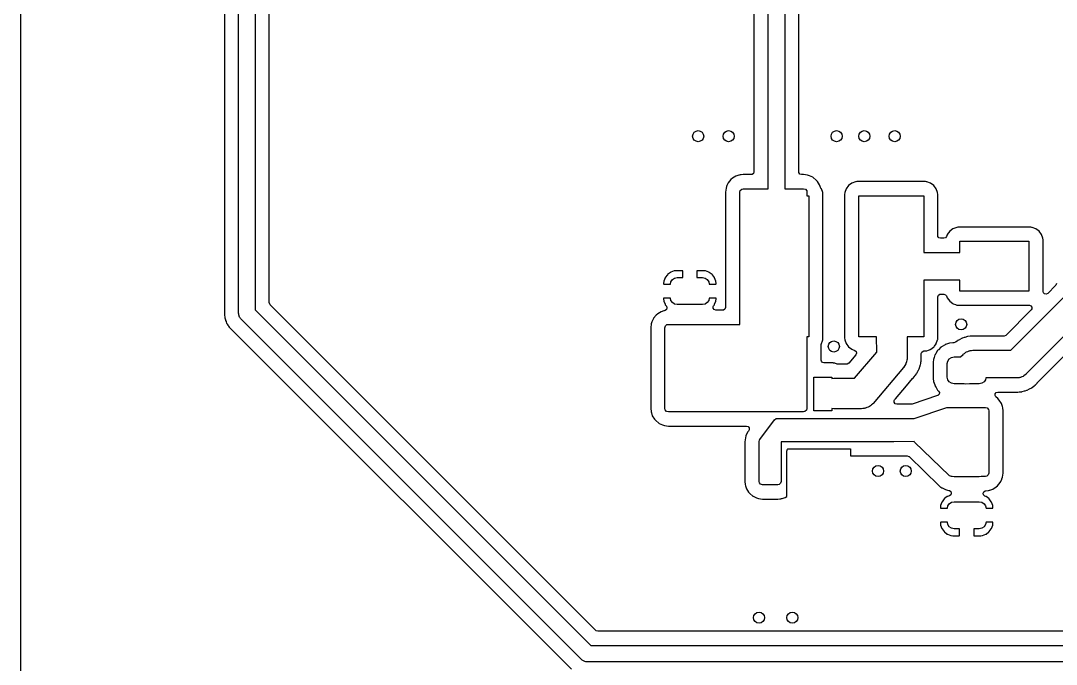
# Model space of a CAD drawing. Extents: x -0.18 to 2.18, y -0.18 to 2.58.
# Drawn here: x -0.176 to 1.297, y 0.745 to 1.66 of the extents above; entities that cross this region are included whole.
import ezdxf

# ---------------------------------------------------------------- set-up
doc = ezdxf.new("R2010")
doc.units = 0
doc.header["$MEASUREMENT"] = 0
doc.layers.add('BLACK', color=7, linetype='CONTINUOUS')

msp = doc.modelspace()

# ---------------------------------------------------------------- linework, layer by layer
at = {"layer": 'BLACK', "linetype": 'CONTINUOUS'}
for p, q in [((-0.176043, -0.172146), (-0.176043, 2.57215)), ((0.133858, 1.24409), (0.133858, 1.98969)), ((0.15748, 1.98969), (0.15748, 1.24899)), ((0.113839, 1.96629), (0.113839, 1.24445)), ((0.1775, 1.25889), (0.1775, 1.96629)), ((0.910433, 1.83861), (0.910433, 1.42126)), ((0.930453, 1.44537), (0.930453, 1.8287)), ((0.886811, 1.42126), (0.886811, 1.82485)), ((0.866791, 1.72374), (0.866791, 1.44537)), ((0.866791, 1.44537), (0.866047, 1.44308)), ((0.930644, 1.44417), (0.930453, 1.44537)), ((0.932059, 1.44222), (0.930644, 1.44417)), ((0.830121, 1.42966), (0.828399, 1.42589)), ((0.830237, 1.42991), (0.830121, 1.42966)), ((0.830121, 1.42966), (0.830121, 1.42966)), ((0.834005, 1.43426), (0.830237, 1.42991)), ((0.836118, 1.43609), (0.834005, 1.43426)), ((0.840958, 1.4392), (0.836118, 1.43609)), ((0.845059, 1.44057), (0.840958, 1.4392)), ((0.845885, 1.44075), (0.845059, 1.44057)), ((0.847019, 1.44099), (0.845885, 1.44075)), ((0.84712, 1.44101), (0.847019, 1.44099)), ((0.847019, 1.44099), (0.847019, 1.44099)), ((0.847223, 1.44103), (0.84712, 1.44101)), ((0.848528, 1.44117), (0.847223, 1.44103)), ((0.847223, 1.44103), (0.847223, 1.44103)), ((0.851417, 1.44148), (0.848528, 1.44117)), ((0.862894, 1.44148), (0.851417, 1.44148)), ((0.864098, 1.44167), (0.862894, 1.44148)), ((0.866047, 1.44308), (0.864098, 1.44167)), ((0.93435, 1.44148), (0.932059, 1.44222)), ((0.937228, 1.44148), (0.93435, 1.44148)), ((0.942924, 1.44066), (0.937228, 1.44148)), ((0.945605, 1.43987), (0.942924, 1.44066)), ((0.945732, 1.43981), (0.945605, 1.43987)), ((0.950586, 1.4376), (0.945732, 1.43981)), ((0.945732, 1.43981), (0.945732, 1.43981)), ((0.95084, 1.43748), (0.950586, 1.4376)), ((0.950586, 1.4376), (0.950586, 1.4376)), ((0.955188, 1.43371), (0.95084, 1.43748)), ((0.957019, 1.4316), (0.955188, 1.43371)), ((0.96013, 1.42676), (0.957019, 1.4316)), ((1.00604, 1.42916), (1.00145, 1.42572)), ((1.0114, 1.43117), (1.00604, 1.42916)), ((1.01165, 1.4312), (1.0114, 1.43117)), ((1.01306, 1.43135), (1.01165, 1.4312)), ((1.01165, 1.4312), (1.01165, 1.4312)), ((1.01385, 1.43144), (1.01306, 1.43135)), ((1.11016, 1.43144), (1.01385, 1.43144)), ((1.11095, 1.43135), (1.11016, 1.43144)), ((1.11237, 1.4312), (1.11095, 1.43135)), ((1.11261, 1.43117), (1.11237, 1.4312)), ((1.11237, 1.4312), (1.11237, 1.4312)), ((1.11798, 1.42916), (1.11261, 1.43117)), ((1.12257, 1.42572), (1.11798, 1.42916)), ((0.827059, 1.42199), (0.82624, 1.4163)), ((0.82624, 1.4163), (0.82624, 1.25246)), ((0.827847, 1.42468), (0.827059, 1.42199)), ((0.828399, 1.42589), (0.827847, 1.42468)), ((0.846457, 1.4163), (0.847244, 1.41898)), ((0.846457, 1.22835), (0.846457, 1.4163)), ((0.847244, 1.41898), (0.849357, 1.42081)), ((0.849357, 1.42081), (0.851417, 1.42126)), ((0.851417, 1.42126), (0.886811, 1.42126)), ((0.910433, 1.42126), (0.937228, 1.42126)), ((0.937228, 1.42126), (0.93991, 1.42047)), ((0.93991, 1.42047), (0.94174, 1.41836)), ((0.94174, 1.41836), (0.942189, 1.4163)), ((0.942189, 1.4163), (0.942189, 1.41142)), ((0.960476, 1.42572), (0.96013, 1.42676)), ((0.961308, 1.42322), (0.960476, 1.42572)), ((0.961888, 1.42211), (0.961308, 1.42322)), ((0.962456, 1.42135), (0.961888, 1.42211)), ((0.962623, 1.42113), (0.962456, 1.42135)), ((0.962456, 1.42135), (0.962456, 1.42135)), ((0.964636, 1.41576), (0.962623, 1.42113)), ((0.964902, 1.41331), (0.964636, 1.41576)), ((0.995994, 1.41576), (0.995728, 1.41331)), ((0.998007, 1.42113), (0.995994, 1.41576)), ((1.00145, 1.42572), (0.998007, 1.42113)), ((1.12601, 1.42113), (1.12257, 1.42572)), ((1.12802, 1.41576), (1.12601, 1.42113)), ((1.12829, 1.41331), (1.12802, 1.41576)), ((0.942189, 1.41142), (0.944882, 1.41142)), ((0.944882, 1.41142), (0.944882, 1.21063)), ((0.964902, 1.20873), (0.964902, 1.41331)), ((0.995728, 1.41331), (0.995728, 1.20873)), ((1.01575, 1.21063), (1.01575, 1.41142)), ((1.01575, 1.41142), (1.10827, 1.41142)), ((1.10827, 1.41142), (1.10827, 1.33071)), ((1.12829, 1.35463), (1.12829, 1.41331)), ((1.14161, 1.35591), (1.14062, 1.35326)), ((1.14171, 1.35617), (1.14161, 1.35591)), ((1.14515, 1.36076), (1.14171, 1.35617)), ((1.14974, 1.3642), (1.14515, 1.36076)), ((1.15511, 1.36621), (1.14974, 1.3642)), ((1.15535, 1.36624), (1.15511, 1.36621)), ((1.15677, 1.36639), (1.15535, 1.36624)), ((1.15535, 1.36624), (1.15535, 1.36624)), ((1.15755, 1.36648), (1.15677, 1.36639)), ((1.25977, 1.36648), (1.15755, 1.36648)), ((1.26056, 1.36639), (1.25977, 1.36648)), ((1.26197, 1.36624), (1.26056, 1.36639)), ((1.26222, 1.36621), (1.26197, 1.36624)), ((1.26197, 1.36624), (1.26197, 1.36624)), ((1.26759, 1.3642), (1.26222, 1.36621)), ((1.27218, 1.36076), (1.26759, 1.3642)), ((1.27561, 1.35617), (1.27218, 1.36076)), ((1.27763, 1.3508), (1.27561, 1.35617)), ((1.12848, 1.35342), (1.12829, 1.35463)), ((1.12989, 1.35147), (1.12848, 1.35342)), ((1.13219, 1.35073), (1.12989, 1.35147)), ((1.13697, 1.35073), (1.13219, 1.35073)), ((1.13912, 1.35137), (1.13697, 1.35073)), ((1.14062, 1.35326), (1.13912, 1.35137)), ((1.15945, 1.33071), (1.15945, 1.34646)), ((1.15945, 1.34646), (1.25787, 1.34646)), ((1.25787, 1.34646), (1.25787, 1.27559)), ((1.27789, 1.34835), (1.27763, 1.3508)), ((1.27789, 1.27505), (1.27789, 1.34835)), ((1.10827, 1.33071), (1.15945, 1.33071)), ((0.743575, 1.29885), (0.740568, 1.29484)), ((0.743964, 1.29924), (0.743575, 1.29885)), ((0.747975, 1.30225), (0.743964, 1.29924)), ((0.748457, 1.30251), (0.747975, 1.30225)), ((0.753182, 1.30428), (0.748457, 1.30251)), ((0.753654, 1.30439), (0.753182, 1.30428)), ((0.755683, 1.30461), (0.753654, 1.30439)), ((0.755893, 1.30463), (0.755683, 1.30461)), ((0.765266, 1.30463), (0.755893, 1.30463)), ((0.765428, 1.30451), (0.765266, 1.30463)), ((0.765591, 1.30401), (0.765428, 1.30451)), ((0.765591, 1.29478), (0.765591, 1.30401)), ((0.785708, 1.30446), (0.785591, 1.3043)), ((0.785591, 1.3043), (0.785591, 1.29478)), ((0.786208, 1.30463), (0.785708, 1.30446)), ((0.795288, 1.30463), (0.786208, 1.30463)), ((0.795498, 1.30461), (0.795288, 1.30463)), ((0.797527, 1.30439), (0.795498, 1.30461)), ((0.797999, 1.30428), (0.797527, 1.30439)), ((0.802724, 1.30251), (0.797999, 1.30428)), ((0.803206, 1.30225), (0.802724, 1.30251)), ((0.807218, 1.29924), (0.803206, 1.30225)), ((0.807607, 1.29885), (0.807218, 1.29924)), ((0.810613, 1.29484), (0.807607, 1.29885)), ((0.7382, 1.28713), (0.738189, 1.28692)), ((0.738189, 1.28692), (0.738189, 1.28621)), ((0.738189, 1.28621), (0.738351, 1.28571)), ((0.738421, 1.28916), (0.7382, 1.28713)), ((0.738351, 1.28571), (0.738514, 1.28559)), ((0.738533, 1.28963), (0.738421, 1.28916)), ((0.738514, 1.28559), (0.748112, 1.28559)), ((0.740304, 1.29436), (0.738533, 1.28963)), ((0.740568, 1.29484), (0.740304, 1.29436)), ((0.748112, 1.28559), (0.748762, 1.28886)), ((0.748762, 1.28886), (0.750842, 1.29197)), ((0.750842, 1.29197), (0.753956, 1.29405)), ((0.753956, 1.29405), (0.757628, 1.29478)), ((0.757628, 1.29478), (0.765591, 1.29478)), ((0.785591, 1.29478), (0.793553, 1.29478)), ((0.793553, 1.29478), (0.797226, 1.29405)), ((0.797226, 1.29405), (0.800339, 1.29197)), ((0.800339, 1.29197), (0.802419, 1.28886)), ((0.802419, 1.28886), (0.803069, 1.28559)), ((0.803069, 1.28559), (0.812375, 1.28559)), ((0.810877, 1.29436), (0.810613, 1.29484)), ((0.812648, 1.28963), (0.810877, 1.29436)), ((0.812375, 1.28559), (0.812874, 1.28575)), ((0.81276, 1.28916), (0.812648, 1.28963)), ((0.812981, 1.28713), (0.81276, 1.28916)), ((0.812874, 1.28575), (0.812992, 1.28592)), ((0.812992, 1.28692), (0.812981, 1.28713)), ((0.812992, 1.28592), (0.812992, 1.28692)), ((1.15945, 1.29134), (1.10827, 1.29134)), ((1.10827, 1.29134), (1.10827, 1.21063)), ((1.15945, 1.27559), (1.15945, 1.29134)), ((1.29577, 1.28351), (1.28455, 1.27229)), ((1.29617, 1.28398), (1.29577, 1.28351)), ((1.29691, 1.28627), (1.29617, 1.28398)), ((1.12829, 1.26742), (1.12903, 1.26971)), ((1.12829, 1.20873), (1.12829, 1.26742)), ((1.12903, 1.26971), (1.13098, 1.27113)), ((1.13098, 1.27113), (1.13219, 1.27132)), ((1.13219, 1.27132), (1.13697, 1.27132)), ((1.13697, 1.27132), (1.13926, 1.27057)), ((1.13926, 1.27057), (1.14062, 1.26879)), ((1.14062, 1.26879), (1.14171, 1.26588)), ((1.25787, 1.27559), (1.15945, 1.27559)), ((1.232, 1.19144), (1.31693, 1.27636)), ((1.27832, 1.27328), (1.27789, 1.27505)), ((1.28002, 1.27158), (1.27832, 1.27328)), ((1.2824, 1.2712), (1.28002, 1.27158)), ((1.28455, 1.27229), (1.2824, 1.2712)), ((0.177548, 1.25828), (0.1775, 1.25889)), ((0.178642, 1.25614), (0.177548, 1.25828)), ((0.641964, 0.792815), (0.178642, 1.25614)), ((0.738307, 1.26543), (0.738189, 1.26527)), ((0.738189, 1.26527), (0.738189, 1.26426)), ((0.738189, 1.26426), (0.7382, 1.26405)), ((0.7382, 1.26405), (0.738421, 1.26202)), ((0.738806, 1.26559), (0.738307, 1.26543)), ((0.738421, 1.26202), (0.738533, 1.26155)), ((0.738533, 1.26155), (0.740304, 1.25682)), ((0.748112, 1.26559), (0.738806, 1.26559)), ((0.740304, 1.25682), (0.740568, 1.25634)), ((0.740568, 1.25634), (0.742274, 1.25406)), ((0.742274, 1.25406), (0.743052, 1.25179)), ((0.748762, 1.26232), (0.748112, 1.26559)), ((0.750842, 1.25921), (0.748762, 1.26232)), ((0.753956, 1.25713), (0.750842, 1.25921)), ((0.757628, 1.2564), (0.753956, 1.25713)), ((0.793553, 1.2564), (0.757628, 1.2564)), ((0.797226, 1.25713), (0.793553, 1.2564)), ((0.800339, 1.25921), (0.797226, 1.25713)), ((0.802419, 1.26232), (0.800339, 1.25921)), ((0.803069, 1.26559), (0.802419, 1.26232)), ((0.812668, 1.26559), (0.803069, 1.26559)), ((0.808869, 1.25367), (0.809457, 1.2548)), ((0.808869, 1.25126), (0.808869, 1.25367)), ((0.809457, 1.2548), (0.810613, 1.25634)), ((0.810613, 1.25634), (0.810877, 1.25682)), ((0.810877, 1.25682), (0.812648, 1.26155)), ((0.812648, 1.26155), (0.81276, 1.26202)), ((0.81283, 1.26547), (0.812668, 1.26559)), ((0.81276, 1.26202), (0.812981, 1.26405)), ((0.812992, 1.26497), (0.81283, 1.26547)), ((0.812981, 1.26405), (0.812992, 1.26426)), ((0.812992, 1.26426), (0.812992, 1.26497)), ((0.82624, 1.25246), (0.825496, 1.25017)), ((1.14171, 1.26588), (1.14515, 1.26129)), ((1.14515, 1.26129), (1.14974, 1.25785)), ((1.14974, 1.25785), (1.15, 1.25775)), ((1.15, 1.25775), (1.15, 1.25775)), ((1.15, 1.25775), (1.15358, 1.25641)), ((1.15358, 1.25641), (1.15511, 1.25584)), ((1.15511, 1.25584), (1.15535, 1.25581)), ((1.15535, 1.25581), (1.15535, 1.25581)), ((1.15535, 1.25581), (1.15677, 1.25566)), ((1.15677, 1.25566), (1.15755, 1.25557)), ((1.15755, 1.25557), (1.25842, 1.25557)), ((1.25842, 1.25557), (1.26071, 1.25483)), ((1.26071, 1.25483), (1.26212, 1.25288)), ((1.26212, 1.25288), (1.26212, 1.25047)), ((0.113838, 1.24441), (0.113801, 1.24086)), ((0.113801, 1.24086), (0.114173, 1.23914)), ((0.113839, 1.24445), (0.113838, 1.24441)), ((0.114173, 1.23914), (0.114237, 1.23875)), ((0.114237, 1.23875), (0.114433, 1.237)), ((0.134098, 1.24281), (0.133858, 1.24409)), ((0.134147, 1.2415), (0.134098, 1.24281)), ((0.134491, 1.2407), (0.134147, 1.2415)), ((0.13465, 1.23984), (0.134491, 1.2407)), ((0.135337, 1.23873), (0.13465, 1.23984)), ((0.135855, 1.23752), (0.135337, 1.23873)), ((0.136755, 1.23643), (0.135855, 1.23752)), ((0.15748, 1.24899), (0.634814, 0.771654)), ((0.727706, 1.24135), (0.723938, 1.237)), ((0.729818, 1.24318), (0.727706, 1.24135)), ((0.734659, 1.24629), (0.729818, 1.24318)), ((0.73876, 1.24765), (0.734659, 1.24629)), ((0.738862, 1.24767), (0.73876, 1.24765)), ((0.739153, 1.24774), (0.738862, 1.24767)), ((0.738862, 1.24767), (0.738862, 1.24767)), ((0.739984, 1.24792), (0.739153, 1.24774)), ((0.740414, 1.24804), (0.739984, 1.24792)), ((0.742342, 1.24948), (0.740414, 1.24804)), ((0.743052, 1.25179), (0.742342, 1.24948)), ((0.810284, 1.24931), (0.808869, 1.25126)), ((0.812575, 1.24856), (0.810284, 1.24931)), ((0.822343, 1.24856), (0.812575, 1.24856)), ((0.823547, 1.24875), (0.822343, 1.24856)), ((0.825496, 1.25017), (0.823547, 1.24875)), ((1.26117, 1.24892), (1.22485, 1.2126)), ((1.26212, 1.25047), (1.26117, 1.24892)), ((0.114433, 1.237), (0.114505, 1.23679)), ((0.114505, 1.23679), (0.114505, 1.23679)), ((0.114505, 1.23679), (0.114889, 1.23569)), ((0.114889, 1.23569), (0.115018, 1.23523)), ((0.115018, 1.23523), (0.11531, 1.23388)), ((0.11531, 1.23388), (0.115402, 1.23368)), ((0.115402, 1.23368), (0.115402, 1.23368)), ((0.115402, 1.23368), (0.116054, 1.23228)), ((0.116054, 1.23228), (0.116203, 1.23192)), ((0.116203, 1.23192), (0.116782, 1.23025)), ((0.116782, 1.23025), (0.117516, 1.22908)), ((0.117516, 1.22908), (0.117743, 1.22866)), ((0.117743, 1.22866), (0.118328, 1.22741)), ((0.118328, 1.22741), (0.118462, 1.22723)), ((0.118462, 1.22723), (0.118462, 1.22723)), ((0.118462, 1.22723), (0.119407, 1.22601)), ((0.119407, 1.22601), (0.119633, 1.22569)), ((0.119633, 1.22569), (0.12045, 1.22438)), ((0.12045, 1.22438), (0.120451, 1.22438)), ((0.120451, 1.22438), (0.120566, 1.2242)), ((0.120566, 1.2242), (0.120719, 1.22404)), ((0.120719, 1.22404), (0.121689, 1.22307)), ((0.121689, 1.22307), (0.121716, 1.22304)), ((0.121716, 1.22304), (0.121735, 1.22301)), ((0.121735, 1.22301), (0.122759, 1.22199)), ((0.13692, 1.23616), (0.136755, 1.23643)), ((0.137065, 1.23605), (0.13692, 1.23616)), ((0.137318, 1.23574), (0.137065, 1.23605)), ((0.62157, 0.751491), (0.137318, 1.23574)), ((0.72076, 1.22908), (0.719941, 1.22339)), ((0.719941, 1.22339), (0.719941, 1.10875)), ((0.721547, 1.23176), (0.72076, 1.22908)), ((0.721672, 1.23204), (0.721547, 1.23176)), ((0.723822, 1.23674), (0.721672, 1.23204)), ((0.723938, 1.237), (0.723822, 1.23674)), ((0.723822, 1.23674), (0.723822, 1.23674)), ((0.740157, 1.22339), (0.740945, 1.22607)), ((0.740158, 1.10875), (0.740157, 1.22339)), ((0.740945, 1.22607), (0.743057, 1.2279)), ((0.743057, 1.2279), (0.745118, 1.22835)), ((0.745118, 1.22835), (0.846457, 1.22835)), ((0.122759, 1.22199), (0.125598, 1.21913)), ((0.125598, 1.21913), (0.125638, 1.21911)), ((0.125638, 1.21911), (0.125689, 1.21906)), ((0.125689, 1.21906), (0.607162, 0.737586)), ((0.944882, 1.21063), (0.942189, 1.21063)), ((0.942189, 1.21063), (0.942189, 1.10875)), ((0.964703, 1.20691), (0.96489, 1.20863)), ((0.96489, 1.20863), (0.964902, 1.20873)), ((0.995728, 1.20873), (0.99574, 1.20863)), ((0.99574, 1.20863), (0.995927, 1.20691)), ((1.04111, 1.21063), (1.01575, 1.21063)), ((1.04128, 1.18896), (1.04111, 1.21063)), ((1.10827, 1.21063), (1.08442, 1.21063)), ((1.08442, 1.21063), (1.08465, 1.18127)), ((1.12809, 1.20691), (1.12828, 1.20863)), ((1.12828, 1.20863), (1.12829, 1.20873)), ((1.16278, 1.20855), (1.15971, 1.20692)), ((1.16295, 1.20864), (1.16278, 1.20855)), ((1.16278, 1.20855), (1.16278, 1.20855)), ((1.16313, 1.20869), (1.16295, 1.20864)), ((1.16316, 1.20871), (1.16313, 1.20869)), ((1.16317, 1.20871), (1.16316, 1.20871)), ((1.16333, 1.2088), (1.16317, 1.20871)), ((1.16591, 1.20954), (1.16333, 1.2088)), ((1.16685, 1.20982), (1.16591, 1.20954)), ((1.16689, 1.20983), (1.16685, 1.20982)), ((1.17022, 1.21083), (1.16689, 1.20983)), ((1.1704, 1.21089), (1.17022, 1.21083)), ((1.17022, 1.21083), (1.17022, 1.21083)), ((1.17059, 1.21091), (1.1704, 1.21089)), ((1.17063, 1.21092), (1.17059, 1.21091)), ((1.17059, 1.21091), (1.17059, 1.21091)), ((1.17081, 1.21097), (1.17063, 1.21092)), ((1.17446, 1.21129), (1.17081, 1.21097)), ((1.1745, 1.21129), (1.17446, 1.21129)), ((1.17619, 1.21146), (1.1745, 1.21129)), ((1.17629, 1.21146), (1.17619, 1.21146)), ((1.17638, 1.21146), (1.17629, 1.21146)), ((1.17657, 1.21147), (1.17638, 1.21146)), ((1.17638, 1.21146), (1.17638, 1.21146)), ((1.17695, 1.2115), (1.17657, 1.21147)), ((1.17857, 1.21165), (1.17695, 1.2115)), ((1.17876, 1.21163), (1.17857, 1.21165)), ((1.18011, 1.21148), (1.17876, 1.21163)), ((1.17876, 1.21163), (1.17876, 1.21163)), ((1.18053, 1.21146), (1.18011, 1.21148)), ((1.2221, 1.21146), (1.18053, 1.21146)), ((1.22271, 1.2115), (1.2221, 1.21146)), ((1.22485, 1.2126), (1.22271, 1.2115)), ((1.31421, 1.21796), (1.25408, 1.15783)), ((0.962405, 1.19963), (0.962653, 1.201)), ((0.962405, 1.17732), (0.962405, 1.19963)), ((0.962653, 1.201), (0.964154, 1.205)), ((0.964154, 1.205), (0.964636, 1.20629)), ((0.964636, 1.20629), (0.964703, 1.20691)), ((0.995927, 1.20691), (0.995994, 1.20629)), ((0.995994, 1.20629), (0.998007, 1.20092)), ((0.998007, 1.20092), (1.00145, 1.19633)), ((1.00145, 1.19633), (1.00604, 1.19289)), ((1.11798, 1.19289), (1.1182, 1.19306)), ((1.1182, 1.19306), (1.12224, 1.19608)), ((1.1182, 1.19306), (1.1182, 1.19306)), ((1.12224, 1.19608), (1.12289, 1.1963)), ((1.12289, 1.1963), (1.12333, 1.19734)), ((1.12333, 1.19734), (1.12584, 1.20069)), ((1.12584, 1.2007), (1.12601, 1.20092)), ((1.12584, 1.20069), (1.12584, 1.2007)), ((1.12601, 1.20092), (1.12802, 1.20629)), ((1.12802, 1.20629), (1.12809, 1.20691)), ((1.13265, 1.1957), (1.12921, 1.19225)), ((1.13281, 1.19586), (1.13265, 1.1957)), ((1.13357, 1.19633), (1.13281, 1.19586)), ((1.13849, 1.19937), (1.13357, 1.19633)), ((1.13868, 1.19949), (1.13849, 1.19937)), ((1.13849, 1.19937), (1.13849, 1.19937)), ((1.13909, 1.19963), (1.13868, 1.19949)), ((1.14503, 1.20161), (1.13909, 1.19963)), ((1.14523, 1.20168), (1.14503, 1.20161)), ((1.14503, 1.20161), (1.14503, 1.20161)), ((1.14936, 1.20211), (1.14523, 1.20168)), ((1.15116, 1.20211), (1.14936, 1.20211)), ((1.15362, 1.20298), (1.15116, 1.20211)), ((1.15561, 1.20461), (1.15362, 1.20298)), ((1.15607, 1.20498), (1.15561, 1.20461)), ((1.15624, 1.20507), (1.15607, 1.20498)), ((1.15627, 1.20509), (1.15624, 1.20507)), ((1.15642, 1.20521), (1.15627, 1.2051)), ((1.15627, 1.2051), (1.15627, 1.20509)), ((1.15896, 1.20653), (1.15642, 1.20521)), ((1.15967, 1.2069), (1.15896, 1.20653)), ((1.15971, 1.20692), (1.15967, 1.2069)), ((1.01183, 1.18515), (1.00152, 1.17297)), ((1.00604, 1.19289), (1.00684, 1.19259)), ((1.00684, 1.19259), (1.01022, 1.19132)), ((1.00964, 1.15157), (1.04128, 1.18896)), ((1.01022, 1.19132), (1.01211, 1.18982)), ((1.01275, 1.1875), (1.01183, 1.18515)), ((1.01211, 1.18982), (1.01275, 1.1875)), ((1.08465, 1.18127), (1.08444, 1.1781)), ((1.10461, 1.17732), (1.10462, 1.17839)), ((1.10462, 1.18668), (1.10535, 1.18898)), ((1.10463, 1.18531), (1.10462, 1.18668)), ((1.10462, 1.17839), (1.10465, 1.17872)), ((1.1047, 1.18465), (1.10463, 1.18531)), ((1.10465, 1.17872), (1.10467, 1.17896)), ((1.10467, 1.18086), (1.1047, 1.18229)), ((1.10467, 1.18076), (1.10467, 1.18086)), ((1.10468, 1.17907), (1.10467, 1.18076)), ((1.10467, 1.17896), (1.10468, 1.17907)), ((1.10467, 1.17896), (1.10467, 1.17896)), ((1.10473, 1.18443), (1.1047, 1.18465)), ((1.1047, 1.18229), (1.10473, 1.18443)), ((1.10535, 1.18898), (1.10729, 1.19041)), ((1.10729, 1.19041), (1.10852, 1.19061)), ((1.10852, 1.19061), (1.11016, 1.19061)), ((1.11016, 1.19061), (1.11095, 1.1907)), ((1.11095, 1.1907), (1.11237, 1.19085)), ((1.11237, 1.19085), (1.11261, 1.19088)), ((1.11237, 1.19085), (1.11237, 1.19085)), ((1.11261, 1.19088), (1.11503, 1.19178)), ((1.11503, 1.19178), (1.11772, 1.19279)), ((1.11772, 1.19279), (1.11798, 1.19289)), ((1.11772, 1.19279), (1.11772, 1.19279)), ((1.12213, 1.17854), (1.12171, 1.17446)), ((1.12303, 1.18126), (1.12213, 1.17854)), ((1.12423, 1.18488), (1.12303, 1.18126)), ((1.1243, 1.18509), (1.12423, 1.18488)), ((1.12423, 1.18488), (1.12423, 1.18488)), ((1.12529, 1.18668), (1.1243, 1.18509)), ((1.1279, 1.19092), (1.12529, 1.18668)), ((1.12829, 1.19178), (1.1279, 1.19092)), ((1.12921, 1.19225), (1.12829, 1.19178)), ((1.14246, 1.17616), (1.14454, 1.17928)), ((1.14454, 1.17928), (1.14766, 1.18136)), ((1.14766, 1.18136), (1.15133, 1.18209)), ((1.15133, 1.18209), (1.16065, 1.18209)), ((1.16065, 1.18209), (1.16423, 1.18567)), ((1.16423, 1.18567), (1.1644, 1.18584)), ((1.1644, 1.18584), (1.16602, 1.18703)), ((1.16602, 1.18703), (1.16754, 1.18834)), ((1.16754, 1.18834), (1.16827, 1.18866)), ((1.16827, 1.18866), (1.16891, 1.18913)), ((1.16891, 1.18913), (1.1708, 1.18981)), ((1.1708, 1.18981), (1.17262, 1.19065)), ((1.17262, 1.19065), (1.17341, 1.19076)), ((1.17341, 1.19076), (1.17416, 1.19103)), ((1.17416, 1.19103), (1.17616, 1.19115)), ((1.17616, 1.19115), (1.17815, 1.19144)), ((1.17815, 1.19144), (1.232, 1.19144)), ((1.29046, 1.1659), (1.31145, 1.1869)), ((0.962596, 1.17611), (0.962405, 1.17732)), ((0.964012, 1.17416), (0.962596, 1.17611)), ((0.966303, 1.17342), (0.964012, 1.17416)), ((0.979244, 1.17342), (0.966303, 1.17342)), ((0.980032, 1.17333), (0.979244, 1.17342)), ((0.981449, 1.17318), (0.980032, 1.17333)), ((0.981692, 1.17315), (0.981449, 1.17318)), ((0.981449, 1.17318), (0.981449, 1.17318)), ((0.981921, 1.17307), (0.981692, 1.17315)), ((0.985189, 1.17184), (0.981921, 1.17307)), ((0.986557, 1.17159), (0.985189, 1.17184)), ((0.998549, 1.17159), (0.986557, 1.17159)), ((0.999477, 1.17171), (0.998549, 1.17159)), ((1.00152, 1.17297), (0.999477, 1.17171)), ((1.07952, 1.16712), (1.03622, 1.11593)), ((1.07963, 1.16729), (1.07952, 1.16712)), ((1.07978, 1.16743), (1.07963, 1.16729)), ((1.08121, 1.16977), (1.07978, 1.16743)), ((1.08267, 1.17208), (1.08121, 1.16977)), ((1.08273, 1.17227), (1.08267, 1.17208)), ((1.08284, 1.17245), (1.08273, 1.17227)), ((1.08358, 1.17508), (1.08284, 1.17245)), ((1.08438, 1.1777), (1.08358, 1.17508)), ((1.08444, 1.1781), (1.08438, 1.17791)), ((1.08438, 1.17791), (1.08438, 1.1777)), ((1.10059, 1.16303), (1.1016, 1.1649)), ((1.1016, 1.1649), (1.10207, 1.16642)), ((1.10207, 1.16642), (1.10222, 1.16682)), ((1.10222, 1.16682), (1.10278, 1.1681)), ((1.10278, 1.1681), (1.10285, 1.16828)), ((1.10278, 1.1681), (1.10278, 1.1681)), ((1.10285, 1.16828), (1.10297, 1.16882)), ((1.10297, 1.16882), (1.1033, 1.17035)), ((1.1033, 1.17035), (1.10339, 1.17068)), ((1.10339, 1.17068), (1.10396, 1.17252)), ((1.10396, 1.17252), (1.10402, 1.17271)), ((1.10402, 1.17271), (1.10418, 1.17429)), ((1.10418, 1.17429), (1.10425, 1.17471)), ((1.10425, 1.17471), (1.10455, 1.17608)), ((1.10455, 1.17608), (1.10459, 1.17626)), ((1.10455, 1.17608), (1.10455, 1.17608)), ((1.10459, 1.17626), (1.10461, 1.17732)), ((1.12171, 1.17446), (1.12171, 1.15133)), ((1.14173, 1.17249), (1.14246, 1.17616)), ((1.14173, 1.1533), (1.14173, 1.17249)), ((1.2697, 1.14514), (1.29046, 1.1659)), ((0.951758, 1.10537), (0.951758, 1.1534)), ((0.951758, 1.1534), (0.977349, 1.1534)), ((0.977349, 1.1534), (0.977349, 1.15117)), ((0.977349, 1.15117), (0.980315, 1.15157)), ((0.980315, 1.15157), (1.00964, 1.15157)), ((1.08352, 1.14085), (1.09216, 1.15106)), ((1.09216, 1.15106), (1.09238, 1.15129)), ((1.09238, 1.15129), (1.09252, 1.15141)), ((1.09252, 1.15141), (1.09491, 1.1543)), ((1.09491, 1.1543), (1.09505, 1.15447)), ((1.09505, 1.15447), (1.09508, 1.15451)), ((1.09508, 1.15451), (1.09607, 1.15568)), ((1.09607, 1.15568), (1.09613, 1.15575)), ((1.09607, 1.15568), (1.09607, 1.15568)), ((1.09613, 1.15575), (1.09619, 1.15583)), ((1.09619, 1.15583), (1.09625, 1.15591)), ((1.09625, 1.15591), (1.09637, 1.15607)), ((1.09625, 1.15591), (1.09625, 1.15591)), ((1.09637, 1.15607), (1.09772, 1.15771)), ((1.09772, 1.15771), (1.09787, 1.15798)), ((1.09787, 1.15798), (1.09848, 1.15911)), ((1.09848, 1.15911), (1.0987, 1.15947)), ((1.0987, 1.15947), (1.0995, 1.16062)), ((1.0995, 1.16062), (1.0996, 1.16078)), ((1.0995, 1.16062), (1.0995, 1.16062)), ((1.0996, 1.16078), (1.09968, 1.16095)), ((1.09968, 1.16095), (1.10045, 1.16273)), ((1.09968, 1.16095), (1.09968, 1.16095)), ((1.10045, 1.16273), (1.10059, 1.16303)), ((1.12171, 1.15133), (1.12214, 1.1472)), ((1.14246, 1.14962), (1.14173, 1.1533)), ((1.14454, 1.14651), (1.14246, 1.14962)), ((1.19612, 1.14962), (1.19404, 1.14651)), ((1.19661, 1.15207), (1.19612, 1.14962)), ((1.24016, 1.15207), (1.19661, 1.15207)), ((1.24215, 1.15235), (1.24016, 1.15207)), ((1.24415, 1.15248), (1.24215, 1.15235)), ((1.2449, 1.15275), (1.24415, 1.15248)), ((1.24568, 1.15286), (1.2449, 1.15275)), ((1.24751, 1.15369), (1.24568, 1.15286)), ((1.2494, 1.15437), (1.24751, 1.15369)), ((1.25004, 1.15484), (1.2494, 1.15437)), ((1.25076, 1.15517), (1.25004, 1.15484)), ((1.25228, 1.15648), (1.25076, 1.15517)), ((1.25391, 1.15766), (1.25228, 1.15648)), ((1.25408, 1.15783), (1.25391, 1.15766)), ((1.06807, 1.12258), (1.08352, 1.14085)), ((1.12214, 1.1472), (1.12221, 1.147)), ((1.12221, 1.147), (1.12221, 1.147)), ((1.12221, 1.147), (1.12379, 1.14224)), ((1.12379, 1.14224), (1.12433, 1.14065)), ((1.12433, 1.14065), (1.12445, 1.14046)), ((1.12445, 1.14046), (1.12445, 1.14046)), ((1.12445, 1.14046), (1.12579, 1.13829)), ((1.12579, 1.13829), (1.12796, 1.13478)), ((1.12796, 1.13478), (1.12937, 1.13337)), ((1.14766, 1.14443), (1.14454, 1.14651)), ((1.15133, 1.1437), (1.14766, 1.14443)), ((1.16582, 1.1437), (1.15133, 1.1437)), ((1.16771, 1.14327), (1.16582, 1.1437)), ((1.17328, 1.14362), (1.16771, 1.14327)), ((1.17351, 1.1437), (1.17328, 1.14362)), ((1.18725, 1.1437), (1.17351, 1.1437)), ((1.19093, 1.14443), (1.18725, 1.1437)), ((1.19404, 1.14651), (1.19093, 1.14443)), ((1.2524, 1.13396), (1.25497, 1.13471)), ((1.25497, 1.13471), (1.25514, 1.1348)), ((1.25514, 1.1348), (1.25518, 1.13481)), ((1.25514, 1.1348), (1.25514, 1.1348)), ((1.25518, 1.13481), (1.25536, 1.13487)), ((1.25536, 1.13487), (1.2586, 1.13659)), ((1.2586, 1.13659), (1.25863, 1.13661)), ((1.25863, 1.13661), (1.26172, 1.1382)), ((1.26172, 1.1382), (1.26189, 1.13829)), ((1.26172, 1.1382), (1.26172, 1.1382)), ((1.26189, 1.13829), (1.26203, 1.13841)), ((1.26203, 1.13841), (1.26204, 1.13841)), ((1.26204, 1.13841), (1.26207, 1.13843)), ((1.26207, 1.13843), (1.26224, 1.13852)), ((1.26224, 1.13852), (1.26238, 1.13864)), ((1.26238, 1.13864), (1.26507, 1.14084)), ((1.26238, 1.13864), (1.26238, 1.13864)), ((1.26507, 1.14084), (1.26511, 1.14086)), ((1.26511, 1.14086), (1.26657, 1.14203)), ((1.26657, 1.14203), (1.26665, 1.1421)), ((1.26657, 1.14203), (1.26657, 1.14203)), ((1.26665, 1.1421), (1.26673, 1.14217)), ((1.26673, 1.14217), (1.26681, 1.14225)), ((1.26681, 1.14224), (1.26695, 1.14237)), ((1.26681, 1.14225), (1.26681, 1.14224)), ((1.26695, 1.14237), (1.26812, 1.14332)), ((1.26812, 1.14332), (1.26827, 1.14344)), ((1.26827, 1.14344), (1.26945, 1.14487)), ((1.26945, 1.14487), (1.2697, 1.14514)), ((1.0661, 1.11981), (1.06683, 1.12112)), ((1.0661, 1.1174), (1.0661, 1.11981)), ((1.06683, 1.12112), (1.06807, 1.12258)), ((1.12784, 1.12692), (1.09181, 1.1149)), ((1.12838, 1.12714), (1.12784, 1.12692)), ((1.13009, 1.12885), (1.12838, 1.12714)), ((1.12937, 1.13337), (1.13046, 1.13123)), ((1.13046, 1.13123), (1.13009, 1.12885)), ((1.20964, 1.12727), (1.20985, 1.12967)), ((1.21088, 1.1252), (1.20964, 1.12727)), ((1.20985, 1.12967), (1.21142, 1.13149)), ((1.21379, 1.12269), (1.21088, 1.1252)), ((1.21142, 1.13149), (1.21344, 1.13205)), ((1.21344, 1.13205), (1.23778, 1.13205)), ((1.21562, 1.12058), (1.21379, 1.12269)), ((1.21873, 1.11573), (1.21562, 1.12058)), ((1.23778, 1.13205), (1.2382, 1.13202)), ((1.2382, 1.13202), (1.23955, 1.13188)), ((1.23955, 1.13188), (1.23955, 1.13188)), ((1.23955, 1.13188), (1.23974, 1.13186)), ((1.23974, 1.13186), (1.24174, 1.13203)), ((1.24174, 1.13203), (1.24193, 1.13204)), ((1.24193, 1.13204), (1.24202, 1.13205)), ((1.24193, 1.13204), (1.24193, 1.13204)), ((1.24202, 1.13205), (1.24212, 1.13205)), ((1.24212, 1.13205), (1.24381, 1.13221)), ((1.24381, 1.13221), (1.24384, 1.13222)), ((1.24384, 1.13222), (1.2475, 1.13254)), ((1.2475, 1.13254), (1.24768, 1.13259)), ((1.24768, 1.13259), (1.24772, 1.1326)), ((1.24772, 1.1326), (1.24791, 1.13261)), ((1.24772, 1.1326), (1.24772, 1.1326)), ((1.24791, 1.13261), (1.24809, 1.13267)), ((1.24809, 1.13267), (1.25141, 1.13367)), ((1.24809, 1.13267), (1.24809, 1.13267)), ((1.25141, 1.13367), (1.25145, 1.13369)), ((1.25145, 1.13369), (1.2524, 1.13396)), ((0.719941, 1.10875), (0.720403, 1.10445)), ((0.740606, 1.10669), (0.740158, 1.10875)), ((0.742436, 1.10458), (0.740606, 1.10669)), ((0.745118, 1.10379), (0.742436, 1.10458)), ((0.941401, 1.10607), (0.939289, 1.10424)), ((0.942189, 1.10875), (0.941401, 1.10607)), ((0.977349, 1.10537), (0.951758, 1.10537)), ((0.980315, 1.10827), (0.977349, 1.10849)), ((0.977349, 1.10849), (0.977349, 1.10537)), ((1.01969, 1.10827), (0.980315, 1.10827)), ((1.02159, 1.10853), (1.01969, 1.10827)), ((1.02351, 1.10861), (1.02159, 1.10853)), ((1.02449, 1.10893), (1.02351, 1.10861)), ((1.02551, 1.10907), (1.02449, 1.10893)), ((1.02727, 1.10983), (1.02551, 1.10907)), ((1.0291, 1.11042), (1.02727, 1.10983)), ((1.02996, 1.11099), (1.0291, 1.11042)), ((1.0309, 1.1114), (1.02996, 1.11099)), ((1.03239, 1.11261), (1.0309, 1.1114)), ((1.03399, 1.11367), (1.03239, 1.11261)), ((1.03511, 1.11481), (1.03399, 1.11367)), ((1.03547, 1.1151), (1.03511, 1.11481)), ((1.03567, 1.11537), (1.03547, 1.1151)), ((1.03622, 1.11593), (1.03567, 1.11537)), ((1.06751, 1.11545), (1.0661, 1.1174)), ((1.0698, 1.1147), (1.06751, 1.11545)), ((1.09057, 1.1147), (1.0698, 1.1147)), ((1.09181, 1.1149), (1.09057, 1.1147)), ((1.09449, 1.09449), (1.14097, 1.10998)), ((1.14097, 1.10998), (1.14254, 1.11024)), ((1.14254, 1.11024), (1.19583, 1.11024)), ((1.19583, 1.11024), (1.19851, 1.10945)), ((1.19851, 1.10945), (1.20034, 1.10734)), ((1.20034, 1.10734), (1.20079, 1.10528)), ((1.20079, 1.10528), (1.20079, 1.01677)), ((1.22009, 1.11163), (1.21873, 1.11573)), ((1.22054, 1.10957), (1.22009, 1.11163)), ((1.221, 1.10528), (1.22054, 1.10957)), ((1.221, 1.01677), (1.221, 1.10528)), ((0.720403, 1.10445), (0.720425, 1.10435)), ((0.720425, 1.10435), (0.720425, 1.10435)), ((0.720425, 1.10435), (0.720532, 1.10386)), ((0.720532, 1.10386), (0.720851, 1.10239)), ((0.720851, 1.10239), (0.722216, 1.09829)), ((0.722216, 1.09829), (0.725327, 1.09345)), ((0.725327, 1.09345), (0.727158, 1.09134)), ((0.727158, 1.09134), (0.731506, 1.08757)), ((0.937228, 1.10379), (0.745118, 1.10379)), ((0.875008, 1.06431), (0.89615, 1.0925)), ((0.89615, 1.0925), (0.898389, 1.09418)), ((0.898389, 1.09418), (0.900118, 1.09449)), ((0.900118, 1.09449), (1.09449, 1.09449)), ((0.939289, 1.10424), (0.937228, 1.10379)), ((0.731506, 1.08757), (0.73176, 1.08745)), ((0.73176, 1.08745), (0.73176, 1.08745)), ((0.73176, 1.08745), (0.736614, 1.08524)), ((0.736614, 1.08524), (0.736614, 1.08524)), ((0.736614, 1.08524), (0.736741, 1.08518)), ((0.736741, 1.08518), (0.739423, 1.08439)), ((0.739423, 1.08439), (0.745118, 1.08357)), ((0.745118, 1.08357), (0.856385, 1.08357)), ((0.856385, 1.08357), (0.858676, 1.08283)), ((0.858202, 1.07556), (0.857796, 1.07495)), ((0.858212, 1.07557), (0.858202, 1.07556)), ((0.858213, 1.07557), (0.858212, 1.07557)), ((0.858396, 1.07584), (0.858213, 1.07557)), ((0.858397, 1.07584), (0.858396, 1.07584)), ((0.858407, 1.07585), (0.858397, 1.07584)), ((0.858835, 1.07644), (0.858407, 1.07585)), ((0.858676, 1.08283), (0.860092, 1.08088)), ((0.859504, 1.07734), (0.858835, 1.07644)), ((0.860092, 1.07847), (0.859504, 1.07734)), ((0.860092, 1.08088), (0.860092, 1.07847)), ((0.854618, 1.06703), (0.853799, 1.06134)), ((0.853799, 1.06134), (0.853799, 1.00496)), ((0.855406, 1.06972), (0.854618, 1.06703)), ((0.857796, 1.07495), (0.855406, 1.06972)), ((0.874016, 1.06134), (0.874803, 1.06402)), ((0.874016, 1.00496), (0.874016, 1.06134)), ((0.874803, 1.06402), (0.875008, 1.06431)), ((0.906225, 1.06114), (0.905512, 1.06114)), ((0.905512, 1.06114), (0.905512, 1.00496)), ((1.06591, 1.0614), (0.906225, 1.06114)), ((0.906225, 1.06114), (0.906225, 1.06114)), ((1.09449, 1.06145), (1.06591, 1.0614)), ((1.095, 1.06095), (1.09449, 1.06145)), ((1.14423, 1.01321), (1.095, 1.06095)), ((1.095, 1.06095), (1.095, 1.06095)), ((0.913602, 1.04811), (0.91439, 1.05079)), ((0.913602, 1.00496), (0.913602, 1.04811)), ((0.91439, 1.05079), (0.914843, 1.05118)), ((0.914843, 1.05118), (1.00394, 1.05118)), ((1.00394, 1.05118), (1.00394, 1.04108)), ((1.00394, 1.04108), (1.06594, 1.04118)), ((1.06594, 1.04118), (1.08473, 1.04121)), ((1.08473, 1.04121), (1.08702, 1.04047)), ((1.08702, 1.04047), (1.08745, 1.04012)), ((1.08745, 1.04012), (1.13015, 0.998698)), ((1.20079, 1.01677), (1.2, 1.01409)), ((1.22019, 1.01108), (1.221, 1.01677)), ((0.853799, 1.00496), (0.854261, 1.00066)), ((0.874464, 1.0029), (0.874016, 1.00496)), ((0.876294, 1.00079), (0.874464, 1.0029)), ((0.904724, 1.00228), (0.902612, 1.00045)), ((0.905512, 1.00496), (0.904724, 1.00228)), ((0.913386, 1.00345), (0.913577, 1.00479)), ((0.913386, 0.983585), (0.913386, 1.00345)), ((0.913577, 1.00479), (0.913602, 1.00496)), ((0.913577, 1.00479), (0.913577, 1.00479)), ((1.145, 1.0126), (1.14423, 1.01321)), ((1.14768, 1.01181), (1.145, 1.0126)), ((1.14885, 1.01181), (1.14768, 1.01181)), ((1.15133, 1.01132), (1.14885, 1.01181)), ((1.18725, 1.01132), (1.15133, 1.01132)), ((1.18973, 1.01181), (1.18725, 1.01132)), ((1.19583, 1.01181), (1.18973, 1.01181)), ((1.19789, 1.01226), (1.19583, 1.01181)), ((1.2, 1.01409), (1.19789, 1.01226)), ((1.21324, 0.998811), (1.21701, 1.00316)), ((1.21701, 1.00316), (1.21777, 1.00482)), ((1.21777, 1.00482), (1.21934, 1.00827)), ((1.21934, 1.00827), (1.2194, 1.00839)), ((1.21934, 1.00827), (1.21934, 1.00827)), ((1.2194, 1.00839), (1.22019, 1.01108)), ((0.854261, 1.00066), (0.854709, 0.998603)), ((0.854709, 0.998603), (0.856074, 0.994502)), ((0.856074, 0.994502), (0.859185, 0.989661)), ((0.859185, 0.989661), (0.861016, 0.987549)), ((0.861016, 0.987549), (0.865365, 0.98378)), ((0.878976, 1), (0.876294, 1.00079)), ((0.900551, 1), (0.878976, 1)), ((0.902612, 1.00045), (0.900551, 1)), ((1.13015, 0.998698), (1.13166, 0.997373)), ((1.13166, 0.997373), (1.13243, 0.99676)), ((1.13243, 0.99676), (1.13407, 0.995591)), ((1.13407, 0.995591), (1.13424, 0.995513)), ((1.13424, 0.995513), (1.13918, 0.993259)), ((1.13918, 0.993259), (1.13918, 0.993259)), ((1.13918, 0.993259), (1.1393, 0.993201)), ((1.1393, 0.993201), (1.14198, 0.992413)), ((1.14198, 0.992413), (1.14376, 0.992159)), ((1.14376, 0.992159), (1.14443, 0.992)), ((1.14443, 0.992), (1.14462, 0.991937)), ((1.14462, 0.991937), (1.14656, 0.990509)), ((1.14729, 0.988214), (1.14653, 0.985928)), ((1.14656, 0.990509), (1.14729, 0.988214)), ((1.19261, 0.98792), (1.19345, 0.990176)), ((1.19325, 0.985598), (1.19261, 0.98792)), ((1.19345, 0.990176), (1.19546, 0.991504)), ((1.19546, 0.991504), (1.19608, 0.991622)), ((1.19608, 0.991622), (1.20002, 0.992045)), ((1.20002, 0.992045), (1.20012, 0.992056)), ((1.20002, 0.992045), (1.20002, 0.992045)), ((1.20012, 0.992056), (1.20023, 0.992078)), ((1.20023, 0.992079), (1.20159, 0.992376)), ((1.20023, 0.992078), (1.20023, 0.992079)), ((1.20159, 0.992376), (1.20218, 0.992505)), ((1.20218, 0.992505), (1.20629, 0.99387)), ((1.20629, 0.99387), (1.21113, 0.996981)), ((1.21113, 0.996981), (1.21324, 0.998811)), ((0.865365, 0.98378), (0.865618, 0.983664)), ((0.865618, 0.983664), (0.865618, 0.983664)), ((0.865618, 0.983664), (0.870472, 0.981448)), ((0.870472, 0.981448), (0.870473, 0.981447)), ((0.870473, 0.981447), (0.870599, 0.98139)), ((0.870599, 0.98139), (0.873281, 0.980602)), ((0.873281, 0.980602), (0.878976, 0.979783)), ((0.878976, 0.979783), (0.900551, 0.979783)), ((0.900551, 0.979783), (0.90344, 0.980094)), ((0.90344, 0.980094), (0.904745, 0.980234)), ((0.904745, 0.980234), (0.904848, 0.980245)), ((0.904745, 0.980234), (0.904745, 0.980234)), ((0.904848, 0.980245), (0.90495, 0.980267)), ((0.90495, 0.980267), (0.906083, 0.980514)), ((0.90495, 0.980267), (0.90495, 0.980267)), ((0.906083, 0.980514), (0.906909, 0.980694)), ((0.906909, 0.980694), (0.91101, 0.982059)), ((0.91101, 0.982059), (0.913386, 0.983585)), ((1.13401, 0.97546), (1.13223, 0.970735)), ((1.13427, 0.975943), (1.13401, 0.97546)), ((1.13728, 0.979954), (1.13427, 0.975943)), ((1.13766, 0.980343), (1.13728, 0.979954)), ((1.14168, 0.983349), (1.13766, 0.980343)), ((1.14216, 0.983613), (1.14168, 0.983349)), ((1.14476, 0.984588), (1.14216, 0.983613)), ((1.14246, 0.969962), (1.14454, 0.973075)), ((1.14454, 0.973075), (1.14766, 0.975155)), ((1.14653, 0.985928), (1.14476, 0.984588)), ((1.14766, 0.975155), (1.15133, 0.975886)), ((1.15133, 0.975886), (1.18725, 0.975886)), ((1.18725, 0.975886), (1.19093, 0.975155)), ((1.19093, 0.975155), (1.19404, 0.973075)), ((1.19513, 0.984097), (1.19325, 0.985598)), ((1.19404, 0.973075), (1.19612, 0.969962)), ((1.19642, 0.983613), (1.19513, 0.984097)), ((1.19691, 0.983349), (1.19642, 0.983613)), ((1.20092, 0.980343), (1.19691, 0.983349)), ((1.20131, 0.979954), (1.20092, 0.980343)), ((1.20431, 0.975943), (1.20131, 0.979954)), ((1.20458, 0.97546), (1.20431, 0.975943)), ((1.20635, 0.970735), (1.20458, 0.97546)), ((1.1319, 0.968234), (1.13189, 0.968024)), ((1.13189, 0.968024), (1.13189, 0.96731)), ((1.13189, 0.96731), (1.13205, 0.966811)), ((1.13212, 0.970264), (1.1319, 0.968234)), ((1.13205, 0.966811), (1.13221, 0.966693)), ((1.13223, 0.970735), (1.13212, 0.970264)), ((1.13221, 0.966693), (1.14181, 0.966693)), ((1.14181, 0.966693), (1.14246, 0.969962)), ((1.19612, 0.969962), (1.19677, 0.966693)), ((1.19677, 0.966693), (1.20608, 0.966693)), ((1.20608, 0.966693), (1.20657, 0.966855)), ((1.20646, 0.970264), (1.20635, 0.970735)), ((1.20668, 0.968234), (1.20646, 0.970264)), ((1.20657, 0.966855), (1.20669, 0.967017)), ((1.20669, 0.968024), (1.20668, 0.968234)), ((1.20669, 0.967017), (1.20669, 0.968024)), ((1.13201, 0.946531), (1.13189, 0.946368)), ((1.13189, 0.946368), (1.13189, 0.945362)), ((1.13189, 0.945362), (1.1319, 0.945152)), ((1.1319, 0.945152), (1.13212, 0.943122)), ((1.13251, 0.946693), (1.13201, 0.946531)), ((1.13212, 0.943122), (1.13223, 0.94265)), ((1.13223, 0.94265), (1.13401, 0.937926)), ((1.14181, 0.946693), (1.13251, 0.946693)), ((1.14246, 0.943424), (1.14181, 0.946693)), ((1.14454, 0.940311), (1.14246, 0.943424)), ((1.19612, 0.943424), (1.19404, 0.940311)), ((1.19677, 0.946693), (1.19612, 0.943424)), ((1.20637, 0.946693), (1.19677, 0.946693)), ((1.20458, 0.937926), (1.20635, 0.94265)), ((1.20635, 0.94265), (1.20646, 0.943122)), ((1.20653, 0.946575), (1.20637, 0.946693)), ((1.20646, 0.943122), (1.20668, 0.945152)), ((1.20669, 0.946076), (1.20653, 0.946575)), ((1.20668, 0.945152), (1.20669, 0.945362)), ((1.20669, 0.945362), (1.20669, 0.946076)), ((1.13401, 0.937926), (1.13427, 0.937443)), ((1.13427, 0.937443), (1.13728, 0.933432)), ((1.13728, 0.933432), (1.13766, 0.933043)), ((1.13766, 0.933043), (1.14168, 0.930037)), ((1.14168, 0.930037), (1.14216, 0.929773)), ((1.14216, 0.929773), (1.14688, 0.928002)), ((1.14766, 0.93823), (1.14454, 0.940311)), ((1.14688, 0.928002), (1.14735, 0.927889)), ((1.14735, 0.927889), (1.14938, 0.927669)), ((1.15133, 0.9375), (1.14766, 0.93823)), ((1.15929, 0.9375), (1.15133, 0.9375)), ((1.15917, 0.92782), (1.15929, 0.927982)), ((1.15929, 0.927982), (1.15929, 0.9375)), ((1.18725, 0.9375), (1.17929, 0.9375)), ((1.17929, 0.9375), (1.17929, 0.928275)), ((1.17929, 0.928275), (1.17945, 0.927775)), ((1.19093, 0.93823), (1.18725, 0.9375)), ((1.1892, 0.927669), (1.19123, 0.927889)), ((1.19404, 0.940311), (1.19093, 0.93823)), ((1.19123, 0.927889), (1.1917, 0.928001)), ((1.1917, 0.928001), (1.19642, 0.929773)), ((1.19642, 0.929773), (1.19691, 0.930037)), ((1.19691, 0.930037), (1.20092, 0.933043)), ((1.20092, 0.933043), (1.20131, 0.933432)), ((1.20131, 0.933432), (1.20431, 0.937443)), ((1.20431, 0.937443), (1.20458, 0.937926)), ((1.14938, 0.927669), (1.14959, 0.927657)), ((1.14959, 0.927657), (1.15867, 0.927657)), ((1.15867, 0.927657), (1.15917, 0.92782)), ((1.17945, 0.927775), (1.17962, 0.927658)), ((1.17962, 0.927658), (1.18899, 0.927658)), ((1.18899, 0.927658), (1.1892, 0.927669)), ((0.642429, 0.792418), (0.641964, 0.792815)), ((0.64472, 0.791673), (0.642429, 0.792418)), ((1.48126, 0.791673), (0.64472, 0.791673)), ((0.634814, 0.771654), (1.49117, 0.771654)), ((0.62265, 0.75075), (0.62157, 0.751491)), ((0.62361, 0.749859), (0.62265, 0.75075)), ((0.624419, 0.749537), (0.62361, 0.749859)), ((0.625136, 0.749044), (0.624419, 0.749537)), ((0.62641, 0.748742), (0.625136, 0.749044)), ((0.627627, 0.748256), (0.62641, 0.748742)), ((0.629039, 0.748118), (0.627627, 0.748256)), ((0.629344, 0.748046), (0.629039, 0.748118)), ((0.629526, 0.74807), (0.629344, 0.748046)), ((0.629921, 0.748031), (0.629526, 0.74807)), ((1.49606, 0.748031), (0.629921, 0.748031))]:
    msp.add_line(p, q, dxfattribs=at)
at = {"layer": 'BLACK'}
for centre in [(0.787402, 1.49606), (0.830709, 1.49606), (0.984252, 1.49606), (1.02362, 1.49606), (1.06693, 1.49606), (1.16142, 1.22835), (0.980315, 1.19685), (1.04331, 1.01969), (1.08268, 1.01969), (0.874016, 0.811024), (0.92126, 0.811024)]:
    msp.add_circle(centre, 0.007874, dxfattribs=at)

doc.saveas('drawing.dxf')
